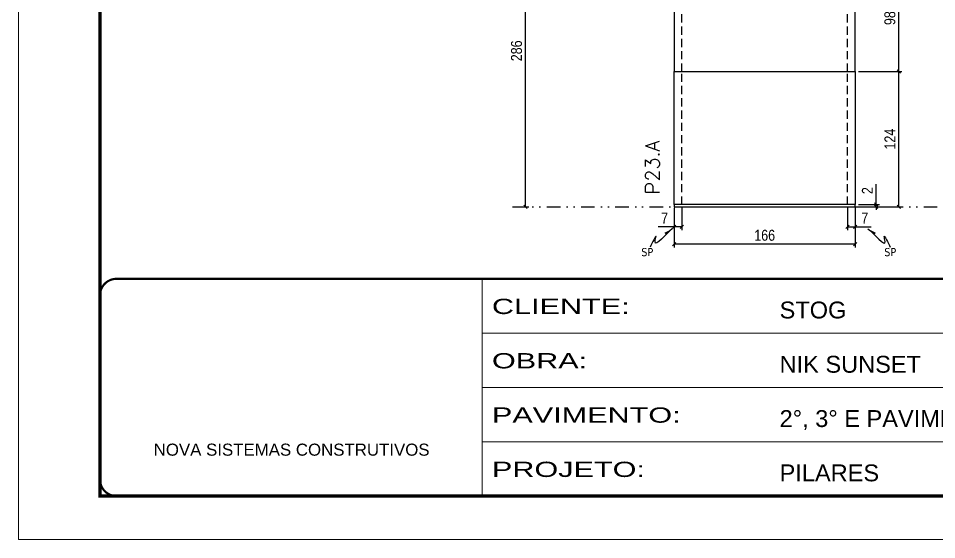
# Model space of a CAD drawing. Extents: x 808 to 7089, y -98 to 17032.
# Drawn here: x 5577 to 6420, y 9091 to 9569 of the extents above; entities that cross this region are included whole.
import ezdxf

# ---------------------------------------------------------------- set-up
doc = ezdxf.new("R2010")
doc.units = 0
for name, pattern in [('CONTINUO', [0]), ('DASHED', [0.75, 0.5, -0.25]), ('DIVIDE2', [0.625, 0.25, -0.125, 0, -0.125, 0, -0.125]), ('HIDDEN', [0.375, 0.25, -0.125])]:
    doc.linetypes.add(name, pattern=pattern)
for name, color, linetype in [('COTA', 241, 'Continuous'), ('Nível', 160, 'Continuous'), ('Painéis', 200, 'Continuous'), ('Sarrafo de Pressão', 42, 'HIDDEN'), ('texto', 7, 'Continuous')]:
    doc.layers.add(name, color=color, linetype=linetype)
for name, color, linetype, lineweight in [('Folhas', 255, 'Continuous', 9), ('SARRAFO DE PRESSAO', 251, 'DASHED', 9), ('Texto Seção', 7, 'Continuous', 15)]:
    doc.layers.add(name, color=color, linetype=linetype, lineweight=lineweight)
doc.styles.add('ARIAL', font='arial.ttf')
doc.styles.add('COTA TECNICA', font='techl___.ttf', dxfattribs={"height": 10})
doc.styles.add('COTA TECNICA-50', font='techl___.ttf', dxfattribs={"height": 10})
doc.styles.add('REGUA-120', font='ROMANS.shx', dxfattribs={"height": 15})
doc.styles.get("Standard").update_dxf_attribs({"font": 'arial.ttf'})
doc.styles.add('Tecnologia', font='')
doc.styles.get('Tecnologia').set_extended_font_data('Forgotten Futurist')
doc.dimstyles.new('COTA PAINEL-50', dxfattribs={"dimtxt": 10, "dimasz": 3, "dimexe": 3, "dimexo": 3, "dimgap": 3, "dimtad": 1, "dimdec": 1, "dimzin": 12, "dimdsep": 46, "dimtxsty": 'COTA TECNICA-50', "dimblk1": 'OBLIQUE', "dimblk2": 'OBLIQUE', "dimsah": 1, "dimcen": 0.9, "dimclrd": 4, "dimclre": 4, "dimclrt": 240, "dimadec": 1, "dimazin": 3, "dimtfac": 1, "dimtdec": 1, "dimtmove": 0, "dimatfit": 3, "dimfxl": 1, "dimtolj": 1, "dimtzin": 12, "dimarcsym": 0})
doc.dimstyles.new('PAINEL', dxfattribs={"dimtxt": 10, "dimasz": 3, "dimexe": 3, "dimexo": 3, "dimgap": 3, "dimtad": 1, "dimdec": 1, "dimzin": 12, "dimdsep": 46, "dimtxsty": 'COTA TECNICA', "dimblk1": 'OBLIQUE', "dimblk2": 'OBLIQUE', "dimsah": 1, "dimcen": 0.9, "dimclrd": 4, "dimclre": 4, "dimclrt": 240, "dimadec": 1, "dimazin": 3, "dimtfac": 1, "dimtdec": 1, "dimtmove": 0, "dimatfit": 3, "dimfxl": 1, "dimtolj": 1, "dimtzin": 12, "dimarcsym": 0})
doc.dimstyles.get("Standard").update_dxf_attribs({"dimtxt": 0.18, "dimasz": 0.18, "dimexe": 0.18, "dimexo": 0.0625, "dimgap": 0.09, "dimtad": 0, "dimtih": 1, "dimtoh": 1, "dimdec": 4, "dimzin": 0, "dimdsep": 46, "dimtxsty": 'Standard', "dimcen": 0.09, "dimadec": 0, "dimazin": 0, "dimtfac": 1, "dimtdec": 4, "dimtofl": 0, "dimtmove": 0, "dimatfit": 3, "dimfxl": 1, "dimtolj": 1, "dimtzin": 0, "dimarcsym": 0})

# ---------------------------------------------------------------- blocks, each defined once
blk = doc.blocks.new('9999999999')
at = {"color": 30, "linetype": 'CONTINUO'}
for p, q in [((98564.56, 34230.21), (98564.56, 34429.45)), ((98564.56, 34379.64), (99583.98, 34379.64)), ((98564.56, 34329.83), (99487.98, 34329.83)), ((98564.56, 34280.02), (99487.98, 34280.02))]:
    blk.add_line(p, q, dxfattribs=at)
at = {"color": 30, "linetype": 'CONTINUO', "const_width": 2}
blk.add_lwpolyline([(99583.98, 34230.21), (99583.98, 34414.45, 0.414214), (99568.98, 34429.45), (98228.98, 34429.45, 0.414214), (98213.98, 34414.45), (98213.98, 34245.21, 0.414214), (98228.98, 34230.21), (99583.98, 34230.21)], format="xyb", dxfattribs=at)
at = {"layer": 'Folhas'}
blk.add_lwpolyline([(98138.98, 34190.21), (99623.98, 34190.21), (99623.98, 35240.21), (98138.98, 35240.21)], close=True, dxfattribs=at)
at = {"layer": 'Folhas', "color": 30, "const_width": 3}
blk.add_lwpolyline([(98213.98, 34230.21), (99583.98, 34230.21), (99583.98, 35200.21), (98213.98, 35200.21)], close=True, dxfattribs=at)
at = {"color": 7, "linetype": 'Continuous', "ltscale": 5, "style": 'ARIAL'}
for s, height, p in [('STOG', 15.483, (98837.68, 34393.13)), ('NIK SUNSET', 15.483, (98837.68, 34343.32)), ('2°, 3° E PAVIMENTO TIPO', 15.4829, (98837.68, 34293.51)), ('NOVA SISTEMAS CONSTRUTIVOS', 11.0592, (98263.19, 34267.21)), ('PILARES', 15.483, (98837.68, 34243.7))]:
    blk.add_text(s, height=height, dxfattribs=at).set_placement(p)
at = {"layer": 'Folhas', "color": 7, "style": 'Tecnologia', "width": 1.5}
for s, p in [('CLIENTE:', (98573.65, 34397.17)), ('OBRA:', (98573.65, 34347.31)), ('PAVIMENTO:', (98573.65, 34297.5)), ('PROJETO:', (98573.65, 34247.69))]:
    blk.add_text(s, height=14, dxfattribs=at).set_placement(p)
blk = doc.blocks.new('_Oblique')
at = {"color": 0, "linetype": 'ByBlock', "lineweight": -2}
blk.add_line((-0.5, -0.5), (0.5, 0.5), dxfattribs=at)
blk = doc.blocks.new('*D1796')
at = {"layer": 'COTA', "color": 4, "lineweight": -2, "transparency": 16777216}
for p, q in [((6033.21, 9682.44), (6045.07, 9682.44)), ((6042.07, 9396.44), (6042.07, 9682.44)), ((6033.21, 9396.44), (6045.07, 9396.44))]:
    blk.add_line(p, q, dxfattribs=at)
at = {"layer": 'Defpoints', "color": 0, "transparency": 16777216}
for p in [(6030.21, 9682.44), (6042.07, 9682.44), (6030.21, 9396.44)]:
    blk.add_point(p, dxfattribs=at)
at = {"layer": 'COTA', "color": 4, "lineweight": -2, "transparency": 16777216, "xscale": 3, "yscale": 3, "zscale": 3}
for p, rotation in [((6042.07, 9682.44), 90), ((6042.07, 9396.44), 270)]:
    blk.add_blockref('_Oblique', p, dxfattribs=dict(at, rotation=rotation))
at = {"layer": 'COTA', "color": 240, "transparency": 16777216, "insert": (6033.94, 9539.44), "char_height": 10, "attachment_point": 5, "rotation": 90, "style": 'COTA TECNICA-50'}
blk.add_mtext('\\A1;286', dxfattribs=at)
blk = doc.blocks.new('*D836')
at = {"layer": 'COTA', "color": 4, "lineweight": -2, "transparency": 16777216}
for p, q in [((6178.67, 9395.44), (6178.67, 9359.08)), ((6344.67, 9395.44), (6344.67, 9359.08)), ((6344.67, 9362.08), (6178.67, 9362.08))]:
    blk.add_line(p, q, dxfattribs=at)
at = {"layer": 'Defpoints', "color": 0, "transparency": 16777216}
for p in [(6178.67, 9398.44), (6344.67, 9398.44), (6178.67, 9362.08)]:
    blk.add_point(p, dxfattribs=at)
at = {"layer": 'COTA', "color": 4, "lineweight": -2, "transparency": 16777216, "xscale": 3, "yscale": 3, "zscale": 3, "rotation": 180}
blk.add_blockref('_Oblique', (6178.67, 9362.08), dxfattribs=at)
at = {"layer": 'COTA', "color": 4, "lineweight": -2, "transparency": 16777216, "xscale": 3, "yscale": 3, "zscale": 3}
blk.add_blockref('_Oblique', (6344.67, 9362.08), dxfattribs=at)
at = {"layer": 'COTA', "color": 240, "transparency": 16777216, "insert": (6261.67, 9370.18), "char_height": 10, "attachment_point": 5, "style": 'COTA TECNICA'}
blk.add_mtext('\\A1;166', dxfattribs=at)
blk = doc.blocks.new('*D837')
at = {"layer": 'COTA', "color": 4, "lineweight": -2, "transparency": 16777216}
for p, q in [((6337.67, 9395.44), (6337.67, 9374.93)), ((6344.67, 9393.44), (6344.67, 9374.93)), ((6337.67, 9377.93), (6344.67, 9377.93)), ((6344.67, 9377.93), (6359.41, 9377.93))]:
    blk.add_line(p, q, dxfattribs=at)
at = {"layer": 'Defpoints', "color": 0, "transparency": 16777216}
for p in [(6337.67, 9398.44), (6344.67, 9396.44), (6344.67, 9377.93)]:
    blk.add_point(p, dxfattribs=at)
at = {"layer": 'COTA', "color": 4, "lineweight": -2, "transparency": 16777216, "xscale": 3, "yscale": 3, "zscale": 3, "rotation": 180}
blk.add_blockref('_Oblique', (6337.67, 9377.93), dxfattribs=at)
at = {"layer": 'COTA', "color": 4, "lineweight": -2, "transparency": 16777216, "xscale": 3, "yscale": 3, "zscale": 3}
blk.add_blockref('_Oblique', (6344.67, 9377.93), dxfattribs=at)
at = {"layer": 'COTA', "color": 240, "transparency": 16777216, "insert": (6353.54, 9386), "char_height": 10, "attachment_point": 5, "style": 'COTA TECNICA-50'}
blk.add_mtext('\\A1;7', dxfattribs=at)
blk = doc.blocks.new('*D838')
at = {"layer": 'COTA', "color": 4, "lineweight": -2, "transparency": 16777216}
for p, q in [((6178.67, 9393.44), (6178.67, 9374.93)), ((6185.67, 9395.44), (6185.67, 9374.93)), ((6178.67, 9377.93), (6163.94, 9377.93)), ((6185.67, 9377.93), (6178.67, 9377.93))]:
    blk.add_line(p, q, dxfattribs=at)
at = {"layer": 'Defpoints', "color": 0, "transparency": 16777216}
for p in [(6185.67, 9398.44), (6178.67, 9396.44), (6178.67, 9377.93)]:
    blk.add_point(p, dxfattribs=at)
at = {"layer": 'COTA', "color": 4, "lineweight": -2, "transparency": 16777216, "xscale": 3, "yscale": 3, "zscale": 3, "rotation": 180}
blk.add_blockref('_Oblique', (6178.67, 9377.93), dxfattribs=at)
at = {"layer": 'COTA', "color": 4, "lineweight": -2, "transparency": 16777216, "xscale": 3, "yscale": 3, "zscale": 3}
blk.add_blockref('_Oblique', (6185.67, 9377.93), dxfattribs=at)
at = {"layer": 'COTA', "color": 240, "transparency": 16777216, "insert": (6169.81, 9386), "char_height": 10, "attachment_point": 5, "style": 'COTA TECNICA-50'}
blk.add_mtext('\\A1;7', dxfattribs=at)
blk = doc.blocks.new('*D839')
at = {"layer": 'COTA', "color": 4, "linetype": 'ByBlock', "lineweight": -2, "transparency": 16777216}
for p, q in [((6347.67, 9520.44), (6387.71, 9520.44)), ((6384.71, 9396.44), (6384.71, 9520.44)), ((6347.67, 9396.44), (6387.71, 9396.44))]:
    blk.add_line(p, q, dxfattribs=at)
at = {"layer": 'Defpoints', "color": 0, "linetype": 'ByBlock', "transparency": 16777216}
for p in [(6344.67, 9520.44), (6384.71, 9520.44), (6344.67, 9396.44)]:
    blk.add_point(p, dxfattribs=at)
at = {"layer": 'COTA', "color": 4, "linetype": 'ByBlock', "lineweight": -2, "transparency": 16777216, "xscale": 3, "yscale": 3, "zscale": 3}
for p, rotation in [((6384.71, 9520.44), 90), ((6384.71, 9396.44), 270)]:
    blk.add_blockref('_Oblique', p, dxfattribs=dict(at, rotation=rotation))
at = {"layer": 'COTA', "color": 240, "linetype": 'ByBlock', "transparency": 16777216, "insert": (6376.64, 9458.44), "char_height": 10, "attachment_point": 5, "rotation": 90, "style": 'COTA TECNICA'}
blk.add_mtext('\\A1;124', dxfattribs=at)
blk = doc.blocks.new('*D840')
at = {"layer": 'COTA', "color": 4, "lineweight": -2, "transparency": 16777216}
for p, q in [((6363.93, 9398.44), (6363.93, 9417.24)), ((6347.67, 9398.44), (6366.93, 9398.44)), ((6363.93, 9396.44), (6363.93, 9398.44)), ((6347.67, 9396.44), (6366.93, 9396.44)), ((6363.93, 9396.44), (6363.93, 9393.44))]:
    blk.add_line(p, q, dxfattribs=at)
at = {"layer": 'Defpoints', "color": 0, "transparency": 16777216}
for p in [(6344.67, 9398.44), (6344.67, 9396.44), (6363.93, 9396.44)]:
    blk.add_point(p, dxfattribs=at)
at = {"layer": 'COTA', "color": 4, "lineweight": -2, "transparency": 16777216, "xscale": 3, "yscale": 3, "zscale": 3}
for p, rotation in [((6363.93, 9398.44), 270), ((6363.93, 9396.44), 90)]:
    blk.add_blockref('_Oblique', p, dxfattribs=dict(at, rotation=rotation))
at = {"layer": 'COTA', "color": 240, "transparency": 16777216, "insert": (6355.93, 9411.19), "char_height": 10, "attachment_point": 5, "rotation": 90, "style": 'COTA TECNICA-50'}
blk.add_mtext('\\A1;2', dxfattribs=at)
blk = doc.blocks.new('*D841')
at = {"layer": 'COTA', "color": 4, "linetype": 'ByBlock', "lineweight": -2, "transparency": 16777216}
for p, q in [((6347.67, 9520.44), (6387.71, 9520.44)), ((6384.71, 9396.44), (6384.71, 9520.44)), ((6347.67, 9396.44), (6387.71, 9396.44))]:
    blk.add_line(p, q, dxfattribs=at)
at = {"layer": 'Defpoints', "color": 0, "linetype": 'ByBlock', "transparency": 16777216}
for p in [(6344.67, 9520.44), (6384.71, 9520.44), (6344.67, 9396.44)]:
    blk.add_point(p, dxfattribs=at)
at = {"layer": 'COTA', "color": 4, "linetype": 'ByBlock', "lineweight": -2, "transparency": 16777216, "xscale": 3, "yscale": 3, "zscale": 3}
for p, rotation in [((6384.71, 9520.44), 90), ((6384.71, 9396.44), 270)]:
    blk.add_blockref('_Oblique', p, dxfattribs=dict(at, rotation=rotation))
at = {"layer": 'COTA', "color": 240, "linetype": 'ByBlock', "transparency": 16777216, "insert": (6376.64, 9458.44), "char_height": 10, "attachment_point": 5, "rotation": 90, "style": 'COTA TECNICA'}
blk.add_mtext('\\A1;124', dxfattribs=at)
blk = doc.blocks.new('*D842')
at = {"layer": 'COTA', "color": 4, "lineweight": -2, "transparency": 16777216}
for p, q in [((6347.67, 9618.44), (6387.71, 9618.44)), ((6384.71, 9520.44), (6384.71, 9618.44)), ((6347.67, 9520.44), (6387.71, 9520.44))]:
    blk.add_line(p, q, dxfattribs=at)
at = {"layer": 'Defpoints', "color": 0, "transparency": 16777216}
for p in [(6344.67, 9618.44), (6384.71, 9618.44), (6344.67, 9520.44)]:
    blk.add_point(p, dxfattribs=at)
at = {"layer": 'COTA', "color": 4, "lineweight": -2, "transparency": 16777216, "xscale": 3, "yscale": 3, "zscale": 3}
for p, rotation in [((6384.71, 9618.44), 90), ((6384.71, 9520.44), 270)]:
    blk.add_blockref('_Oblique', p, dxfattribs=dict(at, rotation=rotation))
at = {"layer": 'COTA', "color": 240, "transparency": 16777216, "insert": (6376.61, 9569.44), "char_height": 10, "attachment_point": 5, "rotation": 90, "style": 'COTA TECNICA-50'}
blk.add_mtext('\\A1;98', dxfattribs=at)

msp = doc.modelspace()

# ---------------------------------------------------------------- linework, layer by layer
at = {"layer": 'Nível', "color": 4, "linetype": 'DIVIDE2', "ltscale": 50}
msp.add_line((6030.21, 9396.44), (7021.67, 9396.44), dxfattribs=at)
at = {"layer": 'Painéis'}
for p, q in [((6178.67, 9618.44), (6178.67, 9520.44)), ((6344.67, 9520.44), (6344.67, 9618.44))]:
    msp.add_line(p, q, dxfattribs=at)
for points in [[(6178.67, 9520.44), (6344.67, 9520.44), (6344.67, 9398.44), (6178.67, 9398.44)], [(6178.67, 9396.44), (6344.67, 9396.44), (6344.67, 9398.44), (6178.67, 9398.44)]]:
    msp.add_lwpolyline(points, close=True, dxfattribs=at)
at = {"layer": 'Sarrafo de Pressão', "ltscale": 30}
for p, q in [((6185.67, 9520.44), (6185.67, 9618.44)), ((6337.67, 9520.44), (6337.67, 9618.44)), ((6185.67, 9398.44), (6185.67, 9520.44)), ((6337.67, 9398.44), (6337.67, 9520.44))]:
    msp.add_line(p, q, dxfattribs=at)

# ---------------------------------------------------------------- block references
at = {"layer": 'SARRAFO DE PRESSAO', "color": 6, "linetype": 'ByBlock'}
msp.add_blockref('9999999999', (-92562.31, -25099.18), dxfattribs=at)

# ---------------------------------------------------------------- texts
at = {"layer": 'texto', "color": 0, "char_height": 7.5, "attachment_point": 5}
for insert in [(6153.9, 9354.76), (6376.92, 9354.76)]:
    msp.add_mtext('{\\fTahoma|b0|i0|c0|p34;\\C4;SP}', dxfattribs=dict(at, insert=insert))
at = {"layer": 'Texto Seção', "insert": (6165.2, 9407.69), "char_height": 13, "width": 285.3299, "attachment_point": 7, "rotation": 90, "style": 'REGUA-120'}
msp.add_mtext('P23.A', dxfattribs=at)

# ---------------------------------------------------------------- dimensions: what is measured, and where the dimension line sits
at = {"layer": 'COTA'}
for base, p1, p2, angle, picture, middle in [((6042.07, 9682.44), (6030.21, 9396.44), (6030.21, 9682.44), 90, '*D1796', (6033.94, 9539.44)), ((6384.71, 9618.44), (6344.67, 9520.44), (6344.67, 9618.44), 90, '*D842', (6376.61, 9569.44)), ((6178.67, 9377.93), (6185.67, 9398.44), (6178.67, 9396.44), 180, '*D838', (6169.81, 9386))]:
    dim = msp.add_linear_dim(base=base, p1=p1, p2=p2, angle=angle, dimstyle='COTA PAINEL-50', dxfattribs=at)
    dim.commit()
    dim.dimension.update_dxf_attribs({"geometry": picture, "text_midpoint": middle})
at = {"layer": 'COTA', "linetype": 'ByBlock'}
for picture in ['*D839', '*D841']:
    dim = msp.add_aligned_dim(p1=(6344.67, 9396.44), p2=(6344.67, 9520.44), distance=-40.04, dimstyle='PAINEL', dxfattribs=at)
    dim.commit()
    dim.dimension.update_dxf_attribs({"geometry": picture, "text_midpoint": (6376.64, 9458.44)})
at = {"layer": 'COTA'}
dim = msp.add_linear_dim(base=(6363.93, 9396.44), p1=(6344.67, 9398.44), p2=(6344.67, 9396.44), angle=90, dimstyle='COTA PAINEL-50', dxfattribs=at)
dim.commit()
dim.dimension.update_dxf_attribs({"geometry": '*D840', "text_midpoint": (6363.93, 9411.19), "dimtype": 160})
dim = msp.add_linear_dim(base=(6178.67, 9362.08), p1=(6344.67, 9398.44), p2=(6178.67, 9398.44), angle=180, dimstyle='PAINEL', override={"dimarcsym": 2}, dxfattribs=at)
dim.commit()
dim.dimension.update_dxf_attribs({"geometry": '*D836', "text_midpoint": (6261.67, 9370.18)})
dim = msp.add_linear_dim(base=(6344.67, 9377.93), p1=(6337.67, 9398.44), p2=(6344.67, 9396.44), dimstyle='COTA PAINEL-50', dxfattribs=at)
dim.commit()
dim.dimension.update_dxf_attribs({"geometry": '*D837', "text_midpoint": (6353.54, 9386)})

# ---------------------------------------------------------------- leaders
at = {"layer": 'COTA', "path_type": 1}
for points in [[(6176.85, 9376.26), (6161.06, 9364.42), (6161.99, 9369.23), (6156.43, 9359.45)], [(6356.5, 9376.26), (6372.29, 9364.42), (6371.36, 9369.23), (6376.92, 9359.45)]]:
    msp.add_leader(points, dimstyle='Standard', override={"dimasz": 8}, dxfattribs=at)

doc.saveas('drawing.dxf')
